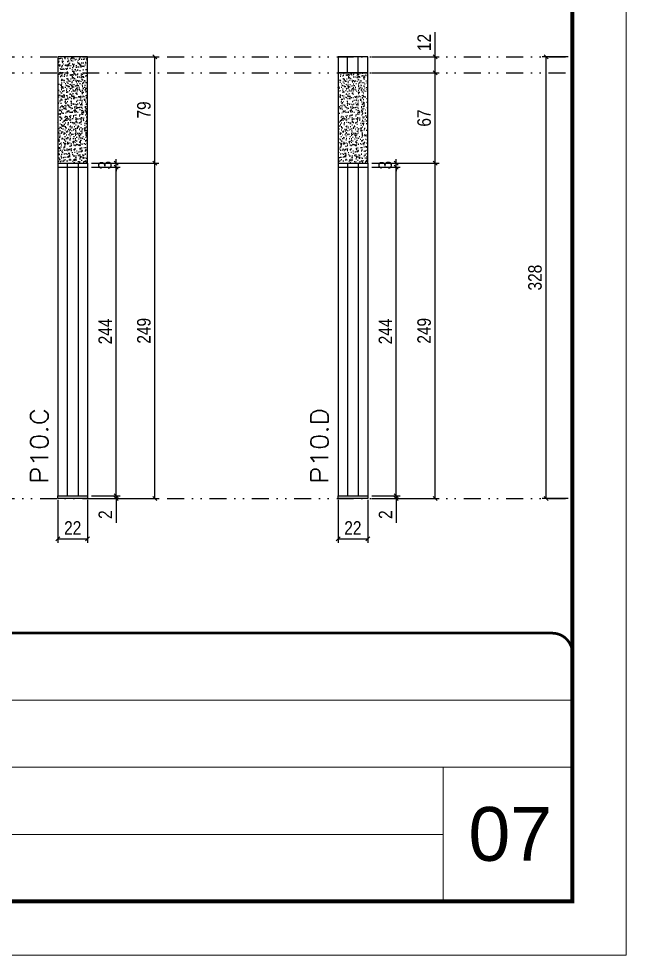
# Model space of a CAD drawing. Extents: x 14400 to 20667, y -21631 to 6985.
# Drawn here: x 18631 to 19082, y 4786 to 5482 of the extents above; entities that cross this region are included whole.
import ezdxf

# ---------------------------------------------------------------- set-up
doc = ezdxf.new("R2010")
doc.units = 0
for name, pattern in [('CONTINUO', [0]), ('DASHED', [0.75, 0.5, -0.25]), ('DIVIDE2', [0.625, 0.25, -0.125, 0, -0.125, 0, -0.125])]:
    doc.linetypes.add(name, pattern=pattern)
for name, color, linetype, lineweight in [('CARIMBO', 255, 'Continuous', 9), ('Folhas', 255, 'Continuous', 9), ('SARRAFO DE PRESSAO', 251, 'DASHED', 9), ('Texto Seção', 7, 'Continuous', 15)]:
    doc.layers.add(name, color=color, linetype=linetype, lineweight=lineweight)
for name, color, linetype in [('COTA', 241, 'Continuous'), ('Nível', 160, 'Continuous'), ('Painéis', 200, 'Continuous'), ('SARR_2.2x7', 40, 'Continuous')]:
    doc.layers.add(name, color=color, linetype=linetype)
doc.styles.add('ARIAL', font='arial.ttf')
doc.styles.add('COTA TECNICA', font='techl___.ttf', dxfattribs={"height": 10})
doc.styles.add('COTA TECNICA-50', font='techl___.ttf', dxfattribs={"height": 10})
doc.styles.add('REGUA-120', font='ROMANS.shx', dxfattribs={"height": 15})
doc.dimstyles.new('COTA PAINEL-50', dxfattribs={"dimtxt": 10, "dimasz": 3, "dimexe": 3, "dimexo": 3, "dimgap": 3, "dimtad": 1, "dimdec": 1, "dimzin": 12, "dimdsep": 46, "dimtxsty": 'COTA TECNICA-50', "dimblk1": 'OBLIQUE', "dimblk2": 'OBLIQUE', "dimsah": 1, "dimcen": 0.9, "dimclrd": 4, "dimclre": 4, "dimclrt": 240, "dimadec": 1, "dimazin": 3, "dimtfac": 1, "dimtdec": 1, "dimtmove": 0, "dimatfit": 3, "dimfxl": 1, "dimtolj": 1, "dimtzin": 12, "dimarcsym": 0})
doc.dimstyles.new('PAINEL', dxfattribs={"dimtxt": 10, "dimasz": 3, "dimexe": 3, "dimexo": 3, "dimgap": 3, "dimtad": 1, "dimdec": 1, "dimzin": 12, "dimdsep": 46, "dimtxsty": 'COTA TECNICA', "dimblk1": 'OBLIQUE', "dimblk2": 'OBLIQUE', "dimsah": 1, "dimcen": 0.9, "dimclrd": 4, "dimclre": 4, "dimclrt": 240, "dimadec": 1, "dimazin": 3, "dimtfac": 1, "dimtdec": 1, "dimtmove": 0, "dimatfit": 3, "dimfxl": 1, "dimtolj": 1, "dimtzin": 12, "dimarcsym": 0})

# ---------------------------------------------------------------- blocks, each defined once
blk = doc.blocks.new('9999999999')
at = {"color": 30, "linetype": 'CONTINUO'}
for p, q in [((98564.56, 34379.64), (99583.98, 34379.64)), ((98564.56, 34329.83), (99487.98, 34329.83)), ((99583.98, 34329.83), (99487.98, 34329.83)), ((99487.98, 34329.83), (99487.98, 34230.21)), ((98564.56, 34280.02), (99487.98, 34280.02))]:
    blk.add_line(p, q, dxfattribs=at)
at = {"color": 30, "linetype": 'CONTINUO', "const_width": 2}
blk.add_lwpolyline([(99583.98, 34230.21), (99583.98, 34414.45, 0.414214), (99568.98, 34429.45), (98228.98, 34429.45, 0.414214), (98213.98, 34414.45), (98213.98, 34245.21, 0.414214), (98228.98, 34230.21), (99583.98, 34230.21)], format="xyb", dxfattribs=at)
at = {"layer": 'Folhas'}
blk.add_lwpolyline([(98138.98, 34190.21), (99623.98, 34190.21), (99623.98, 35240.21), (98138.98, 35240.21)], close=True, dxfattribs=at)
at = {"layer": 'Folhas', "color": 30, "const_width": 3}
blk.add_lwpolyline([(98213.98, 34230.21), (99583.98, 34230.21), (99583.98, 35200.21), (98213.98, 35200.21)], close=True, dxfattribs=at)
blk = doc.blocks.new('_Oblique')
at = {"color": 0, "linetype": 'ByBlock', "lineweight": -2}
blk.add_line((-0.5, -0.5), (0.5, 0.5), dxfattribs=at)
blk = doc.blocks.new('*D634')
at = {"layer": 'COTA', "color": 4, "lineweight": -2, "transparency": 16777216}
for p, q in [((19038.97, 5453.44), (19019.51, 5453.44)), ((19022.51, 5125.44), (19022.51, 5453.44)), ((19038.97, 5125.44), (19019.51, 5125.44))]:
    blk.add_line(p, q, dxfattribs=at)
at = {"layer": 'Defpoints', "color": 0, "transparency": 16777216}
for p in [(19022.51, 5453.44), (19041.97, 5453.44), (19041.97, 5125.44)]:
    blk.add_point(p, dxfattribs=at)
at = {"layer": 'COTA', "color": 4, "lineweight": -2, "transparency": 16777216, "xscale": 3, "yscale": 3, "zscale": 3}
for p, rotation in [((19022.51, 5453.44), 90), ((19022.51, 5125.44), 270)]:
    blk.add_blockref('_Oblique', p, dxfattribs=dict(at, rotation=rotation))
at = {"layer": 'COTA', "color": 240, "transparency": 16777216, "insert": (19014.27, 5289.44), "char_height": 10, "attachment_point": 5, "rotation": 90, "style": 'COTA TECNICA'}
blk.add_mtext('\\A1;328', dxfattribs=at)
blk = doc.blocks.new('*D616')
at = {"layer": 'COTA', "color": 4, "lineweight": -2, "transparency": 16777216}
for p, q in [((18660.15, 5124.44), (18660.15, 5092.54)), ((18682.15, 5124.44), (18682.15, 5092.54)), ((18660.15, 5095.54), (18682.15, 5095.54))]:
    blk.add_line(p, q, dxfattribs=at)
at = {"layer": 'Defpoints', "color": 0, "transparency": 16777216}
for p in [(18660.15, 5127.44), (18682.15, 5127.44), (18682.15, 5095.54)]:
    blk.add_point(p, dxfattribs=at)
at = {"layer": 'COTA', "color": 4, "lineweight": -2, "transparency": 16777216, "xscale": 3, "yscale": 3, "zscale": 3, "rotation": 180}
blk.add_blockref('_Oblique', (18660.15, 5095.54), dxfattribs=at)
at = {"layer": 'COTA', "color": 4, "lineweight": -2, "transparency": 16777216, "xscale": 3, "yscale": 3, "zscale": 3}
blk.add_blockref('_Oblique', (18682.15, 5095.54), dxfattribs=at)
at = {"layer": 'COTA', "color": 240, "transparency": 16777216, "insert": (18671.15, 5103.54), "char_height": 10, "attachment_point": 5, "style": 'COTA TECNICA'}
blk.add_mtext('\\A1;22', dxfattribs=at)
blk = doc.blocks.new('*D617')
at = {"layer": 'COTA', "color": 4, "lineweight": -2, "transparency": 16777216}
for p, q in [((18685.15, 5127.44), (18706.34, 5127.44)), ((18703.34, 5127.44), (18703.34, 5130.44)), ((18703.34, 5127.44), (18703.34, 5125.44)), ((18685.15, 5125.44), (18706.34, 5125.44)), ((18703.34, 5125.44), (18703.34, 5107.32))]:
    blk.add_line(p, q, dxfattribs=at)
at = {"layer": 'Defpoints', "color": 0, "transparency": 16777216}
for p in [(18682.15, 5127.44), (18703.34, 5127.44), (18682.15, 5125.44)]:
    blk.add_point(p, dxfattribs=at)
at = {"layer": 'COTA', "color": 4, "lineweight": -2, "transparency": 16777216, "xscale": 3, "yscale": 3, "zscale": 3}
for p, rotation in [((18703.34, 5127.44), 270), ((18703.34, 5125.44), 90)]:
    blk.add_blockref('_Oblique', p, dxfattribs=dict(at, rotation=rotation))
at = {"layer": 'COTA', "color": 240, "transparency": 16777216, "insert": (18695.34, 5113.38), "char_height": 10, "attachment_point": 5, "rotation": 90, "style": 'COTA TECNICA-50'}
blk.add_mtext('\\A1;2', dxfattribs=at)
blk = doc.blocks.new('*D618')
at = {"layer": 'COTA', "color": 4, "lineweight": -2, "transparency": 16777216}
for p, q in [((18685.15, 5374.44), (18735.14, 5374.44)), ((18732.14, 5125.44), (18732.14, 5374.44)), ((18685.15, 5125.44), (18735.14, 5125.44))]:
    blk.add_line(p, q, dxfattribs=at)
at = {"layer": 'Defpoints', "color": 0, "transparency": 16777216}
for p in [(18682.15, 5374.44), (18732.14, 5374.44), (18682.15, 5125.44)]:
    blk.add_point(p, dxfattribs=at)
at = {"layer": 'COTA', "color": 4, "lineweight": -2, "transparency": 16777216, "xscale": 3, "yscale": 3, "zscale": 3}
for p, rotation in [((18732.14, 5374.44), 90), ((18732.14, 5125.44), 270)]:
    blk.add_blockref('_Oblique', p, dxfattribs=dict(at, rotation=rotation))
at = {"layer": 'COTA', "color": 240, "transparency": 16777216, "insert": (18724.03, 5249.94), "char_height": 10, "attachment_point": 5, "rotation": 90, "style": 'COTA TECNICA-50'}
blk.add_mtext('\\A1;249', dxfattribs=at)
blk = doc.blocks.new('*D650')
at = {"layer": 'COTA', "color": 4, "lineweight": -2, "transparency": 16777216}
for p, q in [((18685.15, 5453.44), (18735.14, 5453.44)), ((18732.14, 5374.44), (18732.14, 5453.44)), ((18685.15, 5374.44), (18735.14, 5374.44))]:
    blk.add_line(p, q, dxfattribs=at)
at = {"layer": 'Defpoints', "color": 0, "transparency": 16777216}
for p in [(18682.15, 5453.44), (18732.14, 5453.44), (18682.15, 5374.44)]:
    blk.add_point(p, dxfattribs=at)
at = {"layer": 'COTA', "color": 4, "lineweight": -2, "transparency": 16777216, "xscale": 3, "yscale": 3, "zscale": 3}
for p, rotation in [((18732.14, 5453.44), 90), ((18732.14, 5374.44), 270)]:
    blk.add_blockref('_Oblique', p, dxfattribs=dict(at, rotation=rotation))
at = {"layer": 'COTA', "color": 240, "transparency": 16777216, "insert": (18724.03, 5413.94), "char_height": 10, "attachment_point": 5, "rotation": 90, "style": 'COTA TECNICA'}
blk.add_mtext('\\A1;79', dxfattribs=at)
blk = doc.blocks.new('*D651')
at = {"layer": 'COTA', "color": 4, "lineweight": -2, "transparency": 16777216}
for p, q in [((18685.15, 5371.44), (18706.34, 5371.44)), ((18703.34, 5127.44), (18703.34, 5371.44)), ((18685.15, 5127.44), (18706.34, 5127.44))]:
    blk.add_line(p, q, dxfattribs=at)
at = {"layer": 'Defpoints', "color": 0, "transparency": 16777216}
for p in [(18682.15, 5371.44), (18703.34, 5371.44), (18682.15, 5127.44)]:
    blk.add_point(p, dxfattribs=at)
at = {"layer": 'COTA', "color": 4, "lineweight": -2, "transparency": 16777216, "xscale": 3, "yscale": 3, "zscale": 3}
for p, rotation in [((18703.34, 5371.44), 90), ((18703.34, 5127.44), 270)]:
    blk.add_blockref('_Oblique', p, dxfattribs=dict(at, rotation=rotation))
at = {"layer": 'COTA', "color": 240, "transparency": 16777216, "insert": (18695.27, 5249.44), "char_height": 10, "attachment_point": 5, "rotation": 90, "style": 'COTA TECNICA'}
blk.add_mtext('\\A1;244', dxfattribs=at)
blk = doc.blocks.new('*D652')
at = {"layer": 'COTA', "color": 4, "lineweight": -2, "transparency": 16777216}
for p, q in [((18703.34, 5374.44), (18703.34, 5377.44)), ((18685.15, 5374.44), (18706.34, 5374.44)), ((18685.15, 5371.44), (18706.34, 5371.44)), ((18703.34, 5371.44), (18703.34, 5374.44)), ((18703.34, 5371.44), (18703.34, 5368.44))]:
    blk.add_line(p, q, dxfattribs=at)
at = {"layer": 'Defpoints', "color": 0, "transparency": 16777216}
for p in [(18682.15, 5374.44), (18682.15, 5371.44), (18703.34, 5374.44)]:
    blk.add_point(p, dxfattribs=at)
at = {"layer": 'COTA', "color": 4, "lineweight": -2, "transparency": 16777216, "xscale": 3, "yscale": 3, "zscale": 3}
for p, rotation in [((18703.34, 5374.44), 270), ((18703.34, 5371.44), 90)]:
    blk.add_blockref('_Oblique', p, dxfattribs=dict(at, rotation=rotation))
at = {"layer": 'COTA', "color": 240, "transparency": 16777216, "insert": (18695.12, 5372.94), "char_height": 10, "attachment_point": 5, "rotation": 90, "style": 'COTA TECNICA'}
blk.add_mtext('\\A1;3', dxfattribs=at)
blk = doc.blocks.new('*D619')
at = {"layer": 'COTA', "color": 4, "lineweight": -2, "transparency": 16777216}
for p, q in [((18868.1, 5124.44), (18868.1, 5092.54)), ((18890.1, 5124.44), (18890.1, 5092.54)), ((18868.1, 5095.54), (18890.1, 5095.54))]:
    blk.add_line(p, q, dxfattribs=at)
at = {"layer": 'Defpoints', "color": 0, "transparency": 16777216}
for p in [(18868.1, 5127.44), (18890.1, 5127.44), (18890.1, 5095.54)]:
    blk.add_point(p, dxfattribs=at)
at = {"layer": 'COTA', "color": 4, "lineweight": -2, "transparency": 16777216, "xscale": 3, "yscale": 3, "zscale": 3, "rotation": 180}
blk.add_blockref('_Oblique', (18868.1, 5095.54), dxfattribs=at)
at = {"layer": 'COTA', "color": 4, "lineweight": -2, "transparency": 16777216, "xscale": 3, "yscale": 3, "zscale": 3}
blk.add_blockref('_Oblique', (18890.1, 5095.54), dxfattribs=at)
at = {"layer": 'COTA', "color": 240, "transparency": 16777216, "insert": (18879.1, 5103.54), "char_height": 10, "attachment_point": 5, "style": 'COTA TECNICA'}
blk.add_mtext('\\A1;22', dxfattribs=at)
blk = doc.blocks.new('*D620')
at = {"layer": 'COTA', "color": 4, "lineweight": -2, "transparency": 16777216}
for p, q in [((18893.1, 5127.44), (18914.29, 5127.44)), ((18911.29, 5127.44), (18911.29, 5130.44)), ((18911.29, 5127.44), (18911.29, 5125.44)), ((18893.1, 5125.44), (18914.29, 5125.44)), ((18911.29, 5125.44), (18911.29, 5107.32))]:
    blk.add_line(p, q, dxfattribs=at)
at = {"layer": 'Defpoints', "color": 0, "transparency": 16777216}
for p in [(18890.1, 5127.44), (18911.29, 5127.44), (18890.1, 5125.44)]:
    blk.add_point(p, dxfattribs=at)
at = {"layer": 'COTA', "color": 4, "lineweight": -2, "transparency": 16777216, "xscale": 3, "yscale": 3, "zscale": 3}
for p, rotation in [((18911.29, 5127.44), 270), ((18911.29, 5125.44), 90)]:
    blk.add_blockref('_Oblique', p, dxfattribs=dict(at, rotation=rotation))
at = {"layer": 'COTA', "color": 240, "transparency": 16777216, "insert": (18903.29, 5113.38), "char_height": 10, "attachment_point": 5, "rotation": 90, "style": 'COTA TECNICA-50'}
blk.add_mtext('\\A1;2', dxfattribs=at)
blk = doc.blocks.new('*D621')
at = {"layer": 'COTA', "color": 4, "lineweight": -2, "transparency": 16777216}
for p, q in [((18893.1, 5374.44), (18943.09, 5374.44)), ((18940.09, 5125.44), (18940.09, 5374.44)), ((18893.1, 5125.44), (18943.09, 5125.44))]:
    blk.add_line(p, q, dxfattribs=at)
at = {"layer": 'Defpoints', "color": 0, "transparency": 16777216}
for p in [(18890.1, 5374.44), (18940.09, 5374.44), (18890.1, 5125.44)]:
    blk.add_point(p, dxfattribs=at)
at = {"layer": 'COTA', "color": 4, "lineweight": -2, "transparency": 16777216, "xscale": 3, "yscale": 3, "zscale": 3}
for p, rotation in [((18940.09, 5374.44), 90), ((18940.09, 5125.44), 270)]:
    blk.add_blockref('_Oblique', p, dxfattribs=dict(at, rotation=rotation))
at = {"layer": 'COTA', "color": 240, "transparency": 16777216, "insert": (18931.98, 5249.94), "char_height": 10, "attachment_point": 5, "rotation": 90, "style": 'COTA TECNICA-50'}
blk.add_mtext('\\A1;249', dxfattribs=at)
blk = doc.blocks.new('*D653')
at = {"layer": 'COTA', "color": 4, "lineweight": -2, "transparency": 16777216}
for p, q in [((18893.1, 5441.44), (18943.09, 5441.44)), ((18940.09, 5374.44), (18940.09, 5441.44)), ((18893.1, 5374.44), (18943.09, 5374.44))]:
    blk.add_line(p, q, dxfattribs=at)
at = {"layer": 'Defpoints', "color": 0, "transparency": 16777216}
for p in [(18890.1, 5441.44), (18940.09, 5441.44), (18890.1, 5374.44)]:
    blk.add_point(p, dxfattribs=at)
at = {"layer": 'COTA', "color": 4, "lineweight": -2, "transparency": 16777216, "xscale": 3, "yscale": 3, "zscale": 3}
for p, rotation in [((18940.09, 5441.44), 90), ((18940.09, 5374.44), 270)]:
    blk.add_blockref('_Oblique', p, dxfattribs=dict(at, rotation=rotation))
at = {"layer": 'COTA', "color": 240, "transparency": 16777216, "insert": (18931.98, 5407.94), "char_height": 10, "attachment_point": 5, "rotation": 90, "style": 'COTA TECNICA'}
blk.add_mtext('\\A1;67', dxfattribs=at)
blk = doc.blocks.new('*D654')
at = {"layer": 'COTA', "color": 4, "lineweight": -2, "transparency": 16777216}
for p, q in [((18893.1, 5371.44), (18914.29, 5371.44)), ((18911.29, 5127.44), (18911.29, 5371.44)), ((18893.1, 5127.44), (18914.29, 5127.44))]:
    blk.add_line(p, q, dxfattribs=at)
at = {"layer": 'Defpoints', "color": 0, "transparency": 16777216}
for p in [(18890.1, 5371.44), (18911.29, 5371.44), (18890.1, 5127.44)]:
    blk.add_point(p, dxfattribs=at)
at = {"layer": 'COTA', "color": 4, "lineweight": -2, "transparency": 16777216, "xscale": 3, "yscale": 3, "zscale": 3}
for p, rotation in [((18911.29, 5371.44), 90), ((18911.29, 5127.44), 270)]:
    blk.add_blockref('_Oblique', p, dxfattribs=dict(at, rotation=rotation))
at = {"layer": 'COTA', "color": 240, "transparency": 16777216, "insert": (18903.22, 5249.44), "char_height": 10, "attachment_point": 5, "rotation": 90, "style": 'COTA TECNICA'}
blk.add_mtext('\\A1;244', dxfattribs=at)
blk = doc.blocks.new('*D655')
at = {"layer": 'COTA', "color": 4, "lineweight": -2, "transparency": 16777216}
for p, q in [((18911.29, 5374.44), (18911.29, 5377.44)), ((18893.1, 5374.44), (18914.29, 5374.44)), ((18893.1, 5371.44), (18914.29, 5371.44)), ((18911.29, 5371.44), (18911.29, 5374.44)), ((18911.29, 5371.44), (18911.29, 5368.44))]:
    blk.add_line(p, q, dxfattribs=at)
at = {"layer": 'Defpoints', "color": 0, "transparency": 16777216}
for p in [(18890.1, 5374.44), (18890.1, 5371.44), (18911.29, 5374.44)]:
    blk.add_point(p, dxfattribs=at)
at = {"layer": 'COTA', "color": 4, "lineweight": -2, "transparency": 16777216, "xscale": 3, "yscale": 3, "zscale": 3}
for p, rotation in [((18911.29, 5374.44), 270), ((18911.29, 5371.44), 90)]:
    blk.add_blockref('_Oblique', p, dxfattribs=dict(at, rotation=rotation))
at = {"layer": 'COTA', "color": 240, "transparency": 16777216, "insert": (18903.07, 5372.94), "char_height": 10, "attachment_point": 5, "rotation": 90, "style": 'COTA TECNICA'}
blk.add_mtext('\\A1;3', dxfattribs=at)
blk = doc.blocks.new('*D656')
at = {"layer": 'COTA', "color": 4, "lineweight": -2, "transparency": 16777216}
for p, q in [((18940.09, 5453.44), (18940.09, 5471.75)), ((18893.1, 5453.44), (18943.09, 5453.44)), ((18940.09, 5441.44), (18940.09, 5453.44)), ((18893.1, 5441.44), (18943.09, 5441.44))]:
    blk.add_line(p, q, dxfattribs=at)
at = {"layer": 'Defpoints', "color": 0, "transparency": 16777216}
for p in [(18890.1, 5453.44), (18940.09, 5453.44), (18890.1, 5441.44)]:
    blk.add_point(p, dxfattribs=at)
at = {"layer": 'COTA', "color": 4, "lineweight": -2, "transparency": 16777216, "xscale": 3, "yscale": 3, "zscale": 3}
for p, rotation in [((18940.09, 5453.44), 90), ((18940.09, 5441.44), 270)]:
    blk.add_blockref('_Oblique', p, dxfattribs=dict(at, rotation=rotation))
at = {"layer": 'COTA', "color": 240, "transparency": 16777216, "insert": (18932.03, 5464.09), "char_height": 10, "attachment_point": 5, "rotation": 90, "style": 'COTA TECNICA'}
blk.add_mtext('\\A1;12', dxfattribs=at)

msp = doc.modelspace()

# ---------------------------------------------------------------- hatches: boundary and pattern name
at = {"layer": 'COTA'}
h = msp.add_hatch(dxfattribs=at)
h.set_pattern_fill('AR-CONC', color=256, scale=0.03)
h.set_pattern_definition([(50, (-76.9063, 1148.575), (5.4655401, -0.4781726), [0.5715, -6.2865]), (355, (-76.9063, 1148.575), (-1.0573026, 5.7317054), [0.4572, -5.0292175]), (100.451445, (-76.451, 1148.535), (4.4082374, 5.2535326), [0.4857003, -5.3427073]), (46.1842, (-76.906, 1150.099), (8.1323712, -1.2612698), [0.85725, -9.42975]), (96.635558, (-76.229, 1149.994), (7.122124, 7.4227837), [0.7285507, -8.0140682]), (351.18415, (-76.906, 1150.099), (7.122124, 7.4227837), [0.685799, -7.543792]), (21, (-76.1443, 1149.718), (4.5484317, -3.0679559), [0.5715, -6.2865]), (326, (-76.1443, 1149.718), (1.8540609, 5.525639), [0.4572, -5.0292]), (71.451445, (-75.7653, 1149.4624), (6.4024926, 2.457683), [0.4857003, -5.3426981]), (37.5, (-76.9063, 1148.5751), (0.0926581, 2.53665117), [0, -4.96824, 0, -5.1054, 0, -5.04825]), (7.5, (-76.9063, 1148.575), (2.00458988, 3.00541724), [0, -2.91084, 0, -4.85394, 0, -1.92405]), (327.5, (-78.6056, 1148.5751), (4.06771786, -0.17186232), [0, -1.905, 0, -5.9436, 0, -7.8867]), (317.5, (-79.3676, 1148.575), (4.44387544, 0.7627947), [0, -2.4765, 0, -3.94716, 0, -5.6007])])
h.paths.add_polyline_path([(18682.15, 5453.44), (18660.15, 5453.44), (18660.15, 5374.44), (18682.15, 5374.44)])
h = msp.add_hatch(dxfattribs=at)
h.set_pattern_fill('AR-CONC', color=256, scale=0.03)
h.set_pattern_definition([(50, (128.044, 1148.575), (5.4655401, -0.4781726), [0.5715, -6.2865]), (355, (128.044, 1148.575), (-1.0573026, 5.7317054), [0.4572, -5.0292175]), (100.451445, (128.4996, 1148.535), (4.4082374, 5.2535326), [0.4857003, -5.3427073]), (46.1842, (128.044, 1150.099), (8.1323712, -1.2612698), [0.85725, -9.42975]), (96.635558, (128.722, 1149.994), (7.122124, 7.4227837), [0.7285507, -8.0140682]), (351.18415, (128.044, 1150.099), (7.122124, 7.4227837), [0.685799, -7.543792]), (21, (128.806, 1149.718), (4.5484317, -3.0679559), [0.5715, -6.2865]), (326, (128.806, 1149.718), (1.8540609, 5.525639), [0.4572, -5.0292]), (71.451445, (129.185, 1149.4624), (6.4024926, 2.457683), [0.4857003, -5.3426981]), (37.5, (128.0442, 1148.5751), (0.0926581, 2.53665117), [0, -4.96824, 0, -5.1054, 0, -5.04825]), (7.5, (128.0442, 1148.575), (2.00458988, 3.00541724), [0, -2.91084, 0, -4.85394, 0, -1.92405]), (327.5, (126.345, 1148.5751), (4.06771786, -0.17186232), [0, -1.905, 0, -5.9436, 0, -7.8867]), (317.5, (125.583, 1148.575), (4.44387544, 0.7627947), [0, -2.4765, 0, -3.94716, 0, -5.6007])])
h.paths.add_polyline_path([(18890.1, 5441.44), (18868.1, 5441.44), (18868.1, 5374.44), (18890.1, 5374.44)])

# ---------------------------------------------------------------- linework, layer by layer
for points in [[(18660.15, 5374.44), (18682.15, 5374.44), (18682.15, 5453.44), (18660.15, 5453.44)], [(18868.1, 5374.44), (18890.1, 5374.44), (18890.1, 5441.44), (18868.1, 5441.44)]]:
    msp.add_lwpolyline(points, close=True, dxfattribs=at)
at = {"layer": 'Nível', "color": 4, "linetype": 'DIVIDE2', "ltscale": 50}
for p, q in [((17671.97, 5453.44), (19041.97, 5453.44)), ((17671.97, 5441.44), (19041.97, 5441.44)), ((17671.97, 5125.44), (19041.97, 5125.44)), ((17671.97, 5125.44), (19041.97, 5125.44))]:
    msp.add_line(p, q, dxfattribs=at)
at = {"layer": 'Painéis'}
for p, q in [((18660.15, 5374.44), (18660.15, 5127.44)), ((18660.15, 5374.44), (18682.15, 5374.44)), ((18660.15, 5371.44), (18682.15, 5371.44)), ((18682.15, 5374.44), (18682.15, 5127.44)), ((18868.1, 5374.44), (18868.1, 5127.44)), ((18868.1, 5374.44), (18890.1, 5374.44)), ((18868.1, 5371.44), (18890.1, 5371.44)), ((18890.1, 5374.44), (18890.1, 5127.44)), ((18660.15, 5127.44), (18682.15, 5127.44)), ((18660.15, 5125.44), (18660.15, 5127.44)), ((18682.15, 5127.44), (18682.15, 5125.44)), ((18868.1, 5127.44), (18890.1, 5127.44)), ((18868.1, 5125.44), (18868.1, 5127.44)), ((18890.1, 5127.44), (18890.1, 5125.44)), ((18682.15, 5125.44), (18660.15, 5125.44)), ((18890.1, 5125.44), (18868.1, 5125.44))]:
    msp.add_line(p, q, dxfattribs=at)
msp.add_lwpolyline([(18868.1, 5441.44), (18890.1, 5441.44), (18890.1, 5453.44), (18868.1, 5453.44)], close=True, dxfattribs=at)
at = {"layer": 'SARR_2.2x7'}
for p, q in [((18875.1, 5441.44), (18875.1, 5453.44)), ((18883.1, 5441.44), (18883.1, 5453.44)), ((18667.15, 5374.44), (18667.15, 5127.44)), ((18675.15, 5374.44), (18675.15, 5127.44)), ((18875.1, 5374.44), (18875.1, 5127.44)), ((18883.1, 5374.44), (18883.1, 5127.44))]:
    msp.add_line(p, q, dxfattribs=at)

# ---------------------------------------------------------------- block references
at = {"layer": 'SARRAFO DE PRESSAO', "color": 6, "linetype": 'ByBlock'}
msp.add_blockref('9999999999', (-80542.01, -29404.05), dxfattribs=at)

# ---------------------------------------------------------------- texts
at = {"layer": 'CARIMBO', "style": 'ARIAL'}
msp.add_text('07', height=40, dxfattribs=at).set_placement((18964.83, 4856.3))
at = {"layer": 'Texto Seção', "style": 'REGUA-120', "width": 1.1}
for s, p in [('P10.C', (18652.9, 5136.2)), ('P10.D', (18860.85, 5136.2))]:
    msp.add_text(s, height=13, rotation=90, dxfattribs=at).set_placement(p)

# ---------------------------------------------------------------- dimensions: what is measured, and where the dimension line sits
at = {"layer": 'COTA'}
for base, p1, p2, dimstyle, picture, middle in [((18940.09, 5453.44), (18890.1, 5441.44), (18890.1, 5453.44), 'PAINEL', '*D656', (18932.03, 5464.09)), ((18732.14, 5453.44), (18682.15, 5374.44), (18682.15, 5453.44), 'PAINEL', '*D650', (18724.03, 5413.94)), ((19022.51, 5453.44), (19041.97, 5125.44), (19041.97, 5453.44), 'PAINEL', '*D634', (19014.27, 5289.44)), ((18940.09, 5441.44), (18890.1, 5374.44), (18890.1, 5441.44), 'PAINEL', '*D653', (18931.98, 5407.94)), ((18732.14, 5374.44), (18682.15, 5125.44), (18682.15, 5374.44), 'COTA PAINEL-50', '*D618', (18724.03, 5249.94)), ((18703.34, 5371.44), (18682.15, 5127.44), (18682.15, 5371.44), 'PAINEL', '*D651', (18695.27, 5249.44)), ((18940.09, 5374.44), (18890.1, 5125.44), (18890.1, 5374.44), 'COTA PAINEL-50', '*D621', (18931.98, 5249.94)), ((18911.29, 5371.44), (18890.1, 5127.44), (18890.1, 5371.44), 'PAINEL', '*D654', (18903.22, 5249.44))]:
    dim = msp.add_linear_dim(base=base, p1=p1, p2=p2, angle=90, dimstyle=dimstyle, dxfattribs=at)
    dim.commit()
    dim.dimension.update_dxf_attribs({"geometry": picture, "text_midpoint": middle})
for base, p1, p2, picture, middle in [((18703.34, 5374.44), (18682.15, 5371.44), (18682.15, 5374.44), '*D652', (18703.34, 5372.94)), ((18911.29, 5374.44), (18890.1, 5371.44), (18890.1, 5374.44), '*D655', (18911.29, 5372.94))]:
    dim = msp.add_linear_dim(base=base, p1=p1, p2=p2, angle=90, dimstyle='PAINEL', override={"dimtmove": 1}, dxfattribs=at)
    dim.commit()
    dim.dimension.update_dxf_attribs({"geometry": picture, "text_midpoint": middle, "dimtype": 160})
for base, p1, p2, picture, middle in [((18682.15, 5095.54), (18660.15, 5127.44), (18682.15, 5127.44), '*D616', (18671.15, 5103.54)), ((18890.1, 5095.54), (18868.1, 5127.44), (18890.1, 5127.44), '*D619', (18879.1, 5103.54))]:
    dim = msp.add_linear_dim(base=base, p1=p1, p2=p2, dimstyle='PAINEL', override={"dimarcsym": 2}, dxfattribs=at)
    dim.commit()
    dim.dimension.update_dxf_attribs({"geometry": picture, "text_midpoint": middle})
for base, p1, p2, picture, middle in [((18703.34, 5127.44), (18682.15, 5125.44), (18682.15, 5127.44), '*D617', (18703.34, 5113.38)), ((18911.29, 5127.44), (18890.1, 5125.44), (18890.1, 5127.44), '*D620', (18911.29, 5113.38))]:
    dim = msp.add_linear_dim(base=base, p1=p1, p2=p2, angle=90, dimstyle='COTA PAINEL-50', dxfattribs=at)
    dim.commit()
    dim.dimension.update_dxf_attribs({"geometry": picture, "text_midpoint": middle, "dimtype": 160})

doc.saveas('drawing.dxf')
